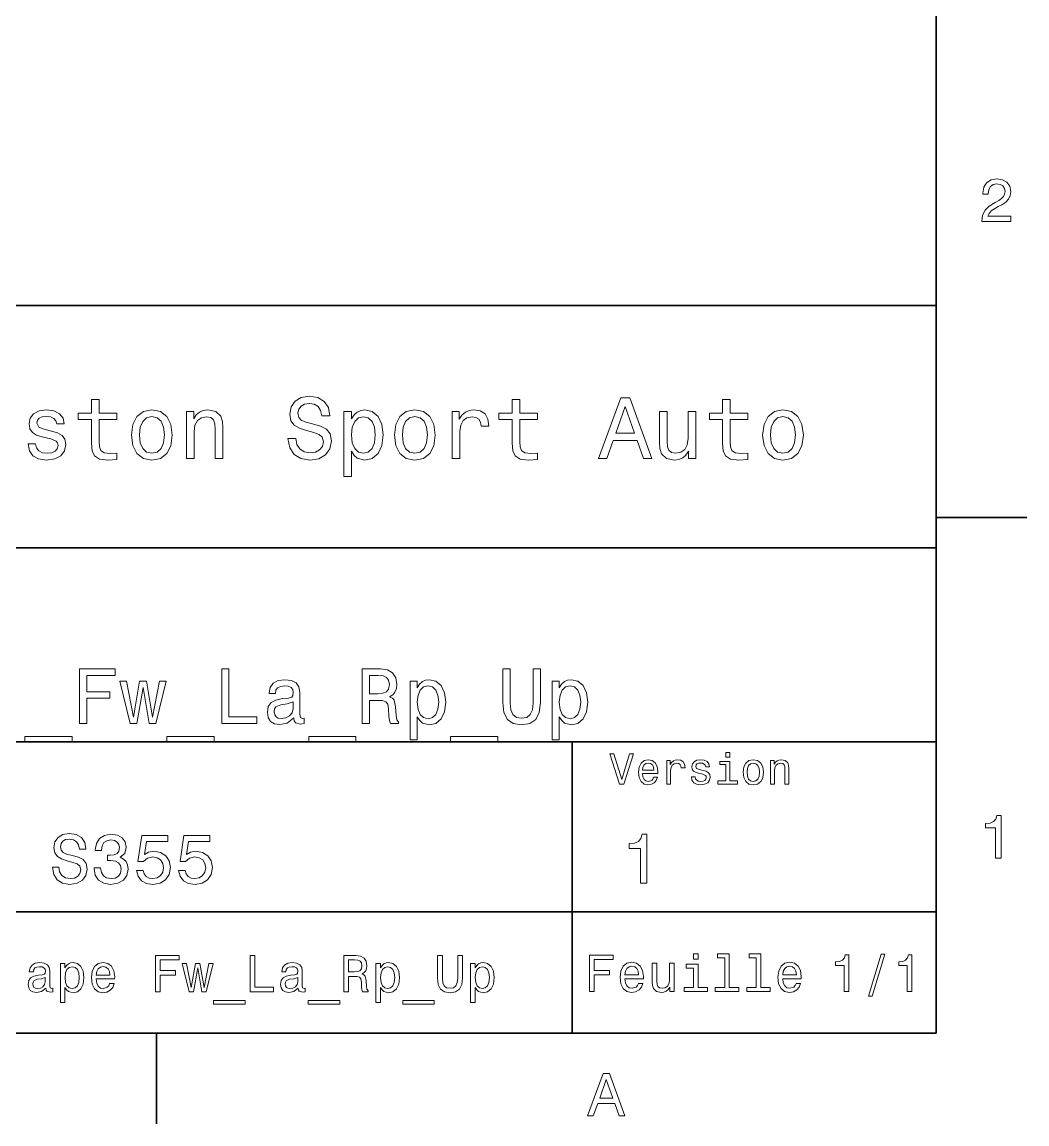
# Model space of a CAD drawing. Extents: x 0 to 297, y 0 to 210.
# Drawn here: x 211.6 to 294.5, y 2.5 to 93.4 of the extents above; entities that cross this region are included whole.
import ezdxf

# ---------------------------------------------------------------- set-up
doc = ezdxf.new("R2010")
doc.units = 0

msp = doc.modelspace()

# ---------------------------------------------------------------- linework, layer by layer
at = {"color": 7, "lineweight": 35}
for p, q in [((287, 10), (287, 200)), ((97, 70), (287, 70)), ((287, 70), (287, 10)), ((162, 50), (287, 50)), ((162, 34), (287, 34)), ((257, 10), (257, 34)), ((162, 20), (287, 20)), ((10, 10), (287, 10)), ((97, 10), (287, 10))]:
    msp.add_line(p, q, dxfattribs=at)
at = {"color": 7, "lineweight": 35, "ltscale": 0.1875}
for p, q in [((287, 52.5), (294.5, 52.5)), ((222.699997, 10), (222.699997, 2.5))]:
    msp.add_line(p, q, dxfattribs=at)
at = {"color": 7, "lineweight": 13}
for points in [[(290.76947, 76.916786), (293.175079, 76.916786), (293.175079, 77.350502), (291.273773, 77.350502), (291.3797, 77.587532), (291.561249, 77.784218), (292.121033, 78.142288), (292.418579, 78.293587), (292.751434, 78.510445), (292.988464, 78.762604), (293.124634, 79.060158), (293.175079, 79.398056), (293.089355, 79.821686), (292.852325, 80.154541), (292.489197, 80.366356), (292.020172, 80.442001), (291.536041, 80.35627), (291.167877, 80.119232), (290.930847, 79.740997), (290.850159, 79.241714), (290.850159, 79.171112), (291.309082, 79.171112), (291.309082, 79.211456), (291.354462, 79.554398), (291.490631, 79.806557), (291.707489, 79.967941), (291.994965, 80.023415), (292.287476, 79.972984), (292.504333, 79.846901), (292.645538, 79.650215), (292.695984, 79.403099), (292.660675, 79.171112), (292.56485, 78.974426), (292.403473, 78.802956), (292.181549, 78.651657), (291.884003, 78.490273), (291.389771, 78.177589), (291.041779, 77.844742), (290.835022, 77.441284), (290.76947, 76.931915)], [(217.353027, 60.579971), (217.353027, 58.64193), (217.396255, 58.015129), (217.597992, 57.582851), (218.001434, 57.330688), (218.685883, 57.244236), (219.43515, 57.280258), (219.43515, 57.827808), (218.887604, 57.78458), (218.390488, 57.842216), (218.123917, 58.022331), (218.008652, 58.324928), (217.98703, 58.75), (217.98703, 60.579971), (219.43515, 60.579971), (219.43515, 61.120316), (217.98703, 61.120316), (217.98703, 62.251438), (217.353027, 62.251438), (217.353027, 61.120316), (216.257935, 61.120316), (216.257935, 60.579971)], [(234.20462, 59.030979), (233.548996, 59.030979), (233.693085, 58.267288), (234.053314, 57.70533), (234.608078, 57.366714), (235.357361, 57.244236), (236.099426, 57.359509), (236.654175, 57.67651), (237.007202, 58.17363), (237.136902, 58.82925), (237.028824, 59.420029), (236.726227, 59.801872), (236.236313, 60.054031), (235.580704, 60.241352), (235.018738, 60.378242), (234.651306, 60.536743), (234.442368, 60.767288), (234.377533, 61.127522), (234.442368, 61.451729), (234.629684, 61.696686), (234.917877, 61.862389), (235.314133, 61.920029), (235.71759, 61.84798), (236.034592, 61.653458), (236.24353, 61.32925), (236.344391, 60.889767), (237, 60.889767), (237, 60.904179), (236.884735, 61.581409), (236.546112, 62.085732), (236.01297, 62.402737), (235.292511, 62.510807), (234.644104, 62.402737), (234.139771, 62.100143), (233.815567, 61.631844), (233.700287, 61.026657), (233.793961, 60.486309), (234.067734, 60.118874), (234.5, 59.873917), (235.09079, 59.6866), (235.674362, 59.520893), (236.113831, 59.362389), (236.380402, 59.131844), (236.47406, 58.757202), (236.387619, 58.375359), (236.164276, 58.087173), (235.825653, 57.907059), (235.386169, 57.849422), (234.896255, 57.928673), (234.521622, 58.159222), (234.283875, 58.533859)], [(252.05043, 60.579971), (252.05043, 58.64193), (252.093658, 58.015129), (252.29538, 57.582851), (252.698853, 57.330688), (253.383286, 57.244236), (254.132568, 57.280258), (254.132568, 57.827808), (253.585022, 57.78458), (253.087891, 57.842216), (252.82132, 58.022331), (252.706055, 58.324928), (252.684448, 58.75), (252.684448, 60.579971), (254.132568, 60.579971), (254.132568, 61.120316), (252.684448, 61.120316), (252.684448, 62.251438), (252.05043, 62.251438), (252.05043, 61.120316), (250.955322, 61.120316), (250.955322, 60.579971)], [(259.175781, 57.381123), (259.838623, 57.381123), (260.364563, 58.850864), (262.360229, 58.850864), (262.886169, 57.381123), (263.563416, 57.381123), (261.733429, 62.388329), (260.998566, 62.388329)], [(269.399109, 60.579971), (269.399109, 58.64193), (269.442352, 58.015129), (269.644073, 57.582851), (270.047546, 57.330688), (270.731995, 57.244236), (271.481262, 57.280258), (271.481262, 57.827808), (270.933716, 57.78458), (270.436584, 57.842216), (270.170013, 58.022331), (270.054749, 58.324928), (270.033142, 58.75), (270.033142, 60.579971), (271.481262, 60.579971), (271.481262, 61.120316), (270.033142, 61.120316), (270.033142, 62.251438), (269.399109, 62.251438), (269.399109, 61.120316), (268.304016, 61.120316), (268.304016, 60.579971)], [(214.060516, 59.636166), (213.44812, 59.780258), (212.994232, 59.945965), (212.842941, 60.28458), (212.886169, 60.522331), (213.03746, 60.695244), (213.282425, 60.803314), (213.635437, 60.846542), (213.97406, 60.803314), (214.240631, 60.67363), (214.413544, 60.479107), (214.485596, 60.219738), (215.105194, 60.219738), (215.105194, 60.23415), (214.997116, 60.70245), (214.701721, 61.069885), (214.240631, 61.30043), (213.635437, 61.386887), (213.023056, 61.30043), (212.57637, 61.062679), (212.29538, 60.709652), (212.208939, 60.262966), (212.273773, 59.830688), (212.475494, 59.528095), (212.806915, 59.311958), (213.289627, 59.16066), (213.995682, 58.987751), (214.427948, 58.807636), (214.543228, 58.663544), (214.586456, 58.447407), (214.521606, 58.180836), (214.348694, 57.979107), (214.067719, 57.849422), (213.693085, 57.806194), (213.296829, 57.849422), (213.008636, 58.000721), (212.814117, 58.245674), (212.734863, 58.584293), (212.122482, 58.584293), (212.223343, 58.007923), (212.518738, 57.590057), (212.98703, 57.337894), (213.635437, 57.244236), (214.312683, 57.337894), (214.809799, 57.590057), (215.112396, 57.993515), (215.220459, 58.519451), (215.141205, 58.973343), (214.917862, 59.283138), (214.55043, 59.484871)], [(220.65274, 59.311958), (220.768005, 58.432995), (221.099426, 57.78458), (221.625366, 57.381123), (222.331421, 57.244236), (223.030258, 57.381123), (223.556198, 57.777374), (223.887604, 58.425793), (224.010086, 59.311958), (223.887604, 60.190922), (223.556198, 60.846542), (223.030258, 61.242794), (222.331421, 61.386887), (221.625366, 61.242794), (221.099426, 60.839336), (220.768005, 60.190922)], [(225.177246, 57.381123), (225.811249, 57.381123), (225.811249, 59.614552), (225.876083, 60.12608), (226.085022, 60.500717), (226.409225, 60.731266), (226.841507, 60.817722), (227.187317, 60.745674), (227.403458, 60.551151), (227.511536, 60.226944), (227.547546, 59.794666), (227.547546, 57.381123), (228.181564, 57.381123), (228.181564, 59.924351), (228.15274, 60.435879), (228.023056, 60.86095), (227.597992, 61.25), (226.935165, 61.386887), (226.567719, 61.336452), (226.257935, 61.199566), (225.991364, 60.969017), (225.782425, 60.659222), (225.782425, 61.25), (225.177246, 61.25)], [(238.786743, 60.652016), (238.786743, 61.25), (238.15274, 61.25), (238.15274, 55.882565), (238.786743, 55.882565), (238.786743, 57.971901), (239.010101, 57.633286), (239.262253, 57.409943), (239.896271, 57.244236), (240.50145, 57.381123), (240.976959, 57.791786), (241.286743, 58.440201), (241.402023, 59.319164), (241.286743, 60.190922), (240.976959, 60.839336), (240.50145, 61.242794), (239.896271, 61.386887), (239.550446, 61.343658), (239.255051, 61.206772), (239.002899, 60.976223)], [(242.338623, 59.311958), (242.453888, 58.432995), (242.785309, 57.78458), (243.311249, 57.381123), (244.017303, 57.244236), (244.716141, 57.381123), (245.242081, 57.777374), (245.573486, 58.425793), (245.695969, 59.311958), (245.573486, 60.190922), (245.242081, 60.846542), (244.716141, 61.242794), (244.017303, 61.386887), (243.311249, 61.242794), (242.785309, 60.839336), (242.453888, 60.190922)], [(247.100861, 57.381123), (247.734863, 57.381123), (247.734863, 59.592937), (247.799713, 60.12608), (247.994232, 60.507923), (248.311249, 60.738472), (248.736313, 60.817722), (249.053314, 60.767288), (249.291077, 60.623199), (249.435165, 60.378242), (249.485596, 60.046829), (250.126801, 60.046829), (250.040344, 60.630402), (249.802597, 61.048271), (249.406342, 61.30043), (248.865997, 61.386887), (248.498566, 61.32925), (248.181549, 61.185158), (247.900574, 60.940201), (247.677246, 60.608788), (247.677246, 61.25), (247.100861, 61.25)], [(260.595093, 59.463257), (261.365997, 61.667866), (262.136902, 59.463257)], [(267.194519, 61.25), (266.560516, 61.25), (266.560516, 59.016571), (266.488464, 58.497837), (266.279541, 58.123196), (265.955322, 57.892651), (265.530243, 57.820602), (265.19165, 57.878242), (264.975494, 58.051151), (264.853027, 58.346542), (264.824219, 58.764408), (264.824219, 61.25), (264.190186, 61.25), (264.190186, 58.706772), (264.211792, 58.195244), (264.348694, 57.770172), (264.766571, 57.381123), (265.436584, 57.244236), (265.796814, 57.294666), (266.106628, 57.424351), (266.373199, 57.647694), (266.589325, 57.971901), (266.589325, 57.381123), (267.194519, 57.381123)], [(272.698853, 59.311958), (272.814117, 58.432995), (273.145508, 57.78458), (273.671448, 57.381123), (274.377502, 57.244236), (275.076355, 57.381123), (275.602295, 57.777374), (275.933716, 58.425793), (276.056183, 59.311958), (275.933716, 60.190922), (275.602295, 60.846542), (275.076355, 61.242794), (274.377502, 61.386887), (273.671448, 61.242794), (273.145508, 60.839336), (272.814117, 60.190922)], [(221.301147, 59.319164), (221.365997, 59.967579), (221.567719, 60.435879), (221.891937, 60.72406), (222.331421, 60.824928), (222.763687, 60.72406), (223.087891, 60.443081), (223.289627, 59.967579), (223.361679, 59.319164), (223.289627, 58.663544), (223.087891, 58.188038), (222.763687, 57.899853), (222.331421, 57.806194), (221.891937, 57.899853), (221.567719, 58.188038), (221.365997, 58.663544)], [(239.788193, 57.8134), (239.363129, 57.907059), (239.053314, 58.195244), (238.858795, 58.663544), (238.793945, 59.319164), (238.858795, 59.967579), (239.053314, 60.435879), (239.363129, 60.716858), (239.788193, 60.817722), (240.177246, 60.716858), (240.48703, 60.428673), (240.681564, 59.960373), (240.753601, 59.319164), (240.681564, 58.67075), (240.48703, 58.195244), (240.177246, 57.907059)], [(242.98703, 59.319164), (243.05188, 59.967579), (243.253601, 60.435879), (243.57782, 60.72406), (244.017303, 60.824928), (244.449585, 60.72406), (244.773773, 60.443081), (244.97551, 59.967579), (245.047546, 59.319164), (244.97551, 58.663544), (244.773773, 58.188038), (244.449585, 57.899853), (244.017303, 57.806194), (243.57782, 57.899853), (243.253601, 58.188038), (243.05188, 58.663544)], [(273.34726, 59.319164), (273.412109, 59.967579), (273.613831, 60.435879), (273.938019, 60.72406), (274.377502, 60.824928), (274.809784, 60.72406), (275.134003, 60.443081), (275.335724, 59.967579), (275.407776, 59.319164), (275.335724, 58.663544), (275.134003, 58.188038), (274.809784, 57.899853), (274.377502, 57.806194), (273.938019, 57.899853), (273.613831, 58.188038), (273.412109, 58.663544)], [(216.363831, 35.530258), (216.966858, 35.530258), (216.966858, 37.598701), (218.860229, 37.598701), (218.860229, 38.136887), (216.966858, 38.136887), (216.966858, 39.485588), (219.294662, 39.485588), (219.294662, 40.030258), (216.363831, 40.030258)], [(228.087173, 35.530258), (230.979095, 35.530258), (230.979095, 36.074928), (228.683716, 36.074928), (228.683716, 40.030258), (228.087173, 40.030258)], [(239.667862, 35.530258), (240.270889, 35.530258), (240.270889, 37.430115), (240.886887, 37.430115), (241.340775, 37.41066), (241.626068, 37.319885), (241.781693, 37.105907), (241.846527, 36.723343), (241.878952, 36.139767), (241.917862, 35.757202), (241.995667, 35.530258), (242.676514, 35.530258), (242.676514, 35.653458), (242.527374, 35.835014), (242.475494, 36.172188), (242.430115, 36.898415), (242.319885, 37.4366), (242.170746, 37.605186), (241.937317, 37.728386), (242.196686, 37.890488), (242.378235, 38.117435), (242.494949, 38.402737), (242.533859, 38.746395), (242.443085, 39.291065), (242.183716, 39.699566), (241.755753, 39.945965), (241.17218, 40.030258), (239.667862, 40.030258)], [(251.27449, 37.242073), (251.365265, 36.431557), (251.650574, 35.854465), (252.130402, 35.523773), (252.824203, 35.407059), (253.51152, 35.523773), (253.991348, 35.854465), (254.276642, 36.425072), (254.373917, 37.242073), (254.373917, 40.030258), (253.770889, 40.030258), (253.770889, 37.209652), (253.712524, 36.658501), (253.53746, 36.262966), (253.239182, 36.029537), (252.824203, 35.951729), (252.39624, 36.029537), (252.097977, 36.262966), (251.922913, 36.652016), (251.871033, 37.209652), (251.871033, 40.030258), (251.27449, 40.030258)], [(234.033142, 35.98415), (234.033142, 35.964695), (234.065552, 35.744236), (234.162811, 35.588615), (234.57132, 35.465416), (234.889038, 35.517288), (234.889038, 35.958214), (234.752869, 35.938759), (234.57132, 36.023052), (234.538895, 36.282421), (234.538895, 38.085014), (234.46109, 38.545387), (234.234146, 38.869595), (233.838608, 39.064121), (233.280975, 39.135445), (232.736298, 39.057636), (232.33429, 38.837173), (232.081406, 38.493515), (231.997116, 38.039623), (231.997116, 38.000721), (232.509369, 38.000721), (232.554749, 38.273052), (232.697403, 38.467579), (232.930832, 38.584293), (233.26152, 38.629681), (233.579254, 38.59726), (233.806183, 38.5), (233.942352, 38.331409), (233.987747, 38.09798), (233.961807, 37.825645), (233.858063, 37.68948), (233.598694, 37.624638), (233.112396, 37.572765), (232.554749, 37.456051), (232.15921, 37.248558), (231.925781, 36.924351), (231.854462, 36.444523), (231.919312, 36.016571), (232.120316, 35.698845), (232.444519, 35.497837), (232.891922, 35.426514), (233.494949, 35.562679)], [(241.003601, 39.479107), (241.399124, 39.440201), (241.677948, 39.317001), (241.853027, 39.090057), (241.911377, 38.733429), (241.846527, 38.357346), (241.671463, 38.130402), (241.373199, 38.013687), (240.964691, 37.981266), (240.270889, 37.981266), (240.270889, 39.479107)], [(244.213257, 38.474064), (244.213257, 39.012245), (243.642639, 39.012245), (243.642639, 34.181557), (244.213257, 34.181557), (244.213257, 36.061958), (244.414261, 35.757202), (244.641205, 35.556194), (245.211807, 35.407059), (245.75647, 35.530258), (246.184433, 35.899857), (246.463257, 36.483429), (246.567001, 37.274494), (246.463257, 38.059078), (246.184433, 38.642651), (245.75647, 39.005764), (245.211807, 39.135445), (244.900574, 39.096542), (244.63472, 38.973343), (244.407776, 38.76585)], [(255.923615, 38.474064), (255.923615, 39.012245), (255.353027, 39.012245), (255.353027, 34.181557), (255.923615, 34.181557), (255.923615, 36.061958), (256.124634, 35.757202), (256.351563, 35.556194), (256.92218, 35.407059), (257.466858, 35.530258), (257.894806, 35.899857), (258.173615, 36.483429), (258.277374, 37.274494), (258.173615, 38.059078), (257.894806, 38.642651), (257.466858, 39.005764), (256.92218, 39.135445), (256.610962, 39.096542), (256.345093, 38.973343), (256.118164, 38.76585)], [(221.077805, 35.530258), (221.596542, 38.48703), (222.115265, 35.530258), (222.659943, 35.530258), (223.515854, 39.012245), (222.964691, 39.012245), (222.387604, 36.055473), (221.875351, 39.012245), (221.311234, 39.012245), (220.798981, 36.055473), (220.221893, 39.012245), (219.677231, 39.012245), (220.533142, 35.530258)], [(245.114548, 35.919308), (244.731979, 36.003601), (244.453156, 36.262966), (244.278091, 36.684437), (244.219727, 37.274494), (244.278091, 37.858067), (244.453156, 38.279537), (244.731979, 38.532421), (245.114548, 38.623199), (245.464691, 38.532421), (245.743515, 38.273052), (245.918579, 37.851585), (245.983429, 37.274494), (245.918579, 36.690922), (245.743515, 36.262966), (245.464691, 36.003601)], [(256.824921, 35.919308), (256.442352, 36.003601), (256.163544, 36.262966), (255.988464, 36.684437), (255.930115, 37.274494), (255.988464, 37.858067), (256.163544, 38.279537), (256.442352, 38.532421), (256.824921, 38.623199), (257.175049, 38.532421), (257.453888, 38.273052), (257.628967, 37.851585), (257.693787, 37.274494), (257.628967, 36.690922), (257.453888, 36.262966), (257.175049, 36.003601)], [(233.968292, 36.749279), (233.890488, 36.412102), (233.682983, 36.152737), (233.37175, 35.98415), (232.989197, 35.925793), (232.742798, 35.958214), (232.567719, 36.061958), (232.457489, 36.243515), (232.425064, 36.496395), (232.451004, 36.723343), (232.554749, 36.885445), (232.969727, 37.067001), (233.494949, 37.14481), (233.968292, 37.30043)], [(211.837891, 34.453888), (211.837891, 34), (215.741348, 34), (215.741348, 34.453888)], [(223.548264, 34.453888), (223.548264, 34), (227.451721, 34), (227.451721, 34.453888)], [(235.258636, 34.453888), (235.258636, 34), (239.162094, 34), (239.162094, 34.453888)], [(246.969009, 34.453888), (246.969009, 34), (250.872467, 34), (250.872467, 34.453888)], [(261.71109, 33.03458), (261.08429, 30.905619), (260.439484, 33.03458), (260.09726, 33.03458), (260.904175, 30.530979), (261.264404, 30.530979), (262.053314, 33.03458)], [(269.992798, 33.117435), (269.657776, 33.117435), (269.657776, 32.757202), (269.992798, 32.757202)], [(262.784576, 31.40634), (264.052582, 31.40634), (264.056183, 31.554033), (263.998566, 31.9683), (263.840057, 32.278099), (263.587891, 32.465416), (263.252869, 32.533859), (262.925079, 32.461815), (262.672913, 32.260086), (262.510803, 31.932276), (262.453156, 31.5), (262.507202, 31.056915), (262.669312, 30.732708), (262.917877, 30.530979), (263.242065, 30.462536), (263.523041, 30.509365), (263.753601, 30.631844), (263.922913, 30.826368), (264.020172, 31.085733), (263.706787, 31.085733), (263.641937, 30.941643), (263.548279, 30.833572), (263.281708, 30.747118), (263.076355, 30.786743), (262.921478, 30.912823), (262.820618, 31.118155), (262.784576, 31.395533)], [(262.784576, 31.672911), (262.824219, 31.921469), (262.921478, 32.105186), (263.069153, 32.216858), (263.263702, 32.256485), (263.45462, 32.216858), (263.602295, 32.105186), (263.692352, 31.921469), (263.724792, 31.672911)], [(264.794678, 30.530979), (265.111664, 30.530979), (265.111664, 31.636887), (265.144104, 31.903458), (265.241364, 32.094379), (265.399841, 32.209652), (265.612396, 32.249279), (265.770905, 32.224064), (265.889771, 32.152016), (265.961823, 32.029537), (265.98703, 31.863832), (266.307648, 31.863832), (266.264404, 32.155621), (266.145538, 32.364552), (265.947418, 32.490635), (265.677246, 32.533859), (265.49353, 32.505043), (265.335022, 32.432995), (265.194519, 32.310516), (265.082855, 32.144814), (265.082855, 32.465416), (264.794678, 32.465416)], [(267.791779, 31.658501), (267.485596, 31.730547), (267.258636, 31.8134), (267.182983, 31.982708), (267.20462, 32.101585), (267.280273, 32.188038), (267.40274, 32.242073), (267.579254, 32.263687), (267.748566, 32.242073), (267.881836, 32.177231), (267.968292, 32.079971), (268.004333, 31.950287), (268.314117, 31.950287), (268.314117, 31.957493), (268.260101, 32.191643), (268.112396, 32.375359), (267.881836, 32.490635), (267.579254, 32.533859), (267.273041, 32.490635), (267.049713, 32.371758), (266.90921, 32.195244), (266.865997, 31.971901), (266.898407, 31.755764), (266.999268, 31.604465), (267.164978, 31.496397), (267.406342, 31.420748), (267.759369, 31.334293), (267.975494, 31.244236), (268.033142, 31.17219), (268.054749, 31.064121), (268.022339, 30.930836), (267.935883, 30.829971), (267.79538, 30.765129), (267.608063, 30.743515), (267.409943, 30.765129), (267.265839, 30.840778), (267.168579, 30.963255), (267.128967, 31.132565), (266.822754, 31.132565), (266.873199, 30.844379), (267.020905, 30.635447), (267.255035, 30.509365), (267.579254, 30.462536), (267.917877, 30.509365), (268.166412, 30.635447), (268.317719, 30.837175), (268.371765, 31.100143), (268.332123, 31.327089), (268.220459, 31.481987), (268.036743, 31.582851)], [(269.981995, 30.79755), (269.981995, 32.400574), (269.167877, 32.400574), (269.167877, 32.130402), (269.664978, 32.130402), (269.664978, 30.79755), (269.016571, 30.79755), (269.016571, 30.530979), (270.637604, 30.530979), (270.637604, 30.79755)], [(271.087891, 31.496397), (271.145538, 31.056915), (271.311249, 30.732708), (271.574219, 30.530979), (271.927246, 30.462536), (272.276672, 30.530979), (272.539612, 30.729107), (272.705322, 31.053314), (272.766571, 31.496397), (272.705322, 31.935879), (272.539612, 32.263687), (272.276672, 32.461815), (271.927246, 32.533859), (271.574219, 32.461815), (271.311249, 32.260086), (271.145538, 31.935879)], [(271.412109, 31.5), (271.444519, 31.824207), (271.54538, 32.058357), (271.707489, 32.20245), (271.927246, 32.25288), (272.143372, 32.20245), (272.305481, 32.061958), (272.406342, 31.824207), (272.442352, 31.5), (272.406342, 31.17219), (272.305481, 30.934437), (272.143372, 30.790344), (271.927246, 30.743515), (271.707489, 30.790344), (271.54538, 30.934437), (271.444519, 31.17219)], [(273.350159, 30.530979), (273.667145, 30.530979), (273.667145, 31.647694), (273.699554, 31.903458), (273.804047, 32.090778), (273.966125, 32.206051), (274.182281, 32.249279), (274.355194, 32.213257), (274.463257, 32.115993), (274.517303, 31.95389), (274.535309, 31.737751), (274.535309, 30.530979), (274.852295, 30.530979), (274.852295, 31.802593), (274.837891, 32.058357), (274.773041, 32.270893), (274.560516, 32.465416), (274.229095, 32.533859), (274.04538, 32.508644), (273.890503, 32.440201), (273.757202, 32.324928), (273.65274, 32.170029), (273.65274, 32.465416), (273.350159, 32.465416)], [(291.909241, 24.416786), (292.368164, 24.416786), (292.368164, 27.942001), (292.025208, 27.942001), (291.934448, 27.634365), (291.752899, 27.427593), (291.475525, 27.306557), (291.092224, 27.266211), (291.092224, 26.90814), (291.909241, 26.90814)], [(214.642654, 23.680117), (214.118149, 23.680117), (214.233429, 23.069164), (214.521606, 22.619596), (214.965424, 22.348703), (215.564835, 22.250721), (216.158508, 22.342941), (216.60231, 22.596542), (216.88472, 22.994238), (216.988464, 23.518732), (216.902023, 23.991356), (216.659943, 24.296831), (216.268005, 24.49856), (215.743515, 24.648417), (215.293945, 24.757925), (215, 24.884727), (214.832855, 25.069164), (214.780975, 25.357349), (214.832855, 25.616714), (214.982712, 25.812681), (215.213257, 25.945246), (215.530258, 25.991356), (215.853027, 25.933718), (216.106628, 25.778099), (216.273773, 25.518732), (216.354462, 25.167149), (216.878967, 25.167149), (216.878967, 25.178675), (216.786743, 25.720463), (216.515854, 26.12392), (216.08934, 26.377522), (215.51297, 26.463978), (214.994232, 26.377522), (214.590775, 26.135448), (214.331406, 25.760807), (214.239197, 25.276657), (214.314117, 24.844381), (214.533142, 24.550434), (214.878967, 24.354467), (215.351593, 24.204613), (215.818451, 24.072046), (216.170029, 23.945246), (216.383286, 23.760807), (216.458206, 23.461096), (216.389053, 23.155621), (216.210373, 22.925074), (215.939484, 22.780981), (215.587891, 22.734871), (215.195969, 22.798271), (214.896255, 22.98271), (214.706055, 23.282421)], [(217.570602, 23.616716), (217.570602, 23.57637), (217.662827, 23.023056), (217.933716, 22.60807), (218.360229, 22.342941), (218.925079, 22.244957), (219.52449, 22.342941), (219.97406, 22.596542), (220.262253, 23), (220.365997, 23.518732), (220.319885, 23.858791), (220.193085, 24.135448), (219.985596, 24.348703), (219.708939, 24.504324), (220.083572, 24.815563), (220.216141, 25.311239), (220.129684, 25.760807), (219.881836, 26.100864), (219.478378, 26.314121), (218.925079, 26.38905), (218.406342, 26.296831), (218.008636, 26.043228), (217.749283, 25.639771), (217.662827, 25.103746), (217.662827, 25.063402), (218.175797, 25.063402), (218.221893, 25.432278), (218.371765, 25.697407), (218.613831, 25.858791), (218.953888, 25.916428), (219.253601, 25.870317), (219.472626, 25.749281), (219.605194, 25.553314), (219.657059, 25.288185), (219.605194, 25.005764), (219.466858, 24.815563), (219.224777, 24.700289), (218.896255, 24.665707), (218.671463, 24.671471), (218.671463, 24.216139), (218.953888, 24.227667), (219.317001, 24.175793), (219.587891, 24.037464), (219.749283, 23.812681), (219.806915, 23.518732), (219.743515, 23.184439), (219.57637, 22.9366), (219.311234, 22.780981), (218.959656, 22.729107), (218.596542, 22.786745), (218.331406, 22.959656), (218.164261, 23.236313), (218.100861, 23.616716)], [(262.631134, 22.360231), (263.155609, 22.360231), (263.155609, 26.38905), (262.763702, 26.38905), (262.659943, 26.037464), (262.452454, 25.801153), (262.135437, 25.662825), (261.697418, 25.616714), (261.697418, 25.207493), (262.631134, 25.207493)], [(221.0634, 23.40346), (221.190201, 22.930836), (221.472626, 22.56196), (221.887604, 22.331413), (222.417862, 22.244957), (223, 22.348703), (223.455322, 22.631124), (223.743515, 23.080692), (223.853027, 23.657061), (223.755035, 24.193085), (223.478378, 24.613834), (223.046112, 24.884727), (222.48703, 24.98271), (222.054749, 24.913546), (221.720459, 24.723343), (221.881836, 25.801153), (223.634003, 25.801153), (223.634003, 26.273777), (221.495682, 26.273777), (221.17868, 24.152739), (221.639771, 24.152739), (221.97406, 24.423632), (222.400574, 24.521614), (222.769455, 24.458214), (223.051865, 24.273777), (223.230545, 23.991356), (223.293945, 23.628242), (223.230545, 23.265131), (223.046112, 22.98271), (222.763687, 22.804035), (222.400574, 22.740635), (222.095093, 22.780981), (221.858795, 22.913546), (221.685883, 23.121038), (221.599426, 23.40346)], [(224.533142, 23.40346), (224.659943, 22.930836), (224.942352, 22.56196), (225.357346, 22.331413), (225.887604, 22.244957), (226.469742, 22.348703), (226.925064, 22.631124), (227.213257, 23.080692), (227.322769, 23.657061), (227.224777, 24.193085), (226.94812, 24.613834), (226.515839, 24.884727), (225.956772, 24.98271), (225.52449, 24.913546), (225.190201, 24.723343), (225.351578, 25.801153), (227.103745, 25.801153), (227.103745, 26.273777), (224.965424, 26.273777), (224.648407, 24.152739), (225.109512, 24.152739), (225.443802, 24.423632), (225.870316, 24.521614), (226.239197, 24.458214), (226.521606, 24.273777), (226.700287, 23.991356), (226.763687, 23.628242), (226.700287, 23.265131), (226.515839, 22.98271), (226.233429, 22.804035), (225.870316, 22.740635), (225.564835, 22.780981), (225.328522, 22.913546), (225.155609, 23.121038), (225.069153, 23.40346)], [(222.616608, 13.403435), (223.018616, 13.403435), (223.018616, 14.782397), (224.280869, 14.782397), (224.280869, 15.141187), (223.018616, 15.141187), (223.018616, 16.040323), (224.570496, 16.040323), (224.570496, 16.403435), (222.616608, 16.403435)], [(230.432159, 13.403435), (232.360123, 13.403435), (232.360123, 13.766547), (230.829865, 13.766547), (230.829865, 16.403435), (230.432159, 16.403435)], [(238.152634, 13.403435), (238.554642, 13.403435), (238.554642, 14.670006), (238.965302, 14.670006), (239.267899, 14.657037), (239.458099, 14.596519), (239.561859, 14.453867), (239.605072, 14.198824), (239.626694, 13.809774), (239.652634, 13.554731), (239.704498, 13.403435), (240.158386, 13.403435), (240.158386, 13.485567), (240.058975, 13.606605), (240.024384, 13.831388), (239.994125, 14.315538), (239.920639, 14.674328), (239.821213, 14.78672), (239.665604, 14.868853), (239.838501, 14.976922), (239.959549, 15.128219), (240.037354, 15.31842), (240.063293, 15.547527), (240.002777, 15.91064), (239.829865, 16.182974), (239.544556, 16.347239), (239.155518, 16.403435), (238.152634, 16.403435)], [(245.890381, 14.544645), (245.950897, 14.004299), (246.141098, 13.619573), (246.460983, 13.399112), (246.923523, 13.321302), (247.381744, 13.399112), (247.70163, 13.619573), (247.891815, 13.999976), (247.956665, 14.544645), (247.956665, 16.403435), (247.554657, 16.403435), (247.554657, 14.523031), (247.515747, 14.155596), (247.399033, 13.891908), (247.20018, 13.736288), (246.923523, 13.684415), (246.638214, 13.736288), (246.439377, 13.891908), (246.322662, 14.151274), (246.288086, 14.523031), (246.288086, 16.403435), (245.890381, 16.403435)], [(258.414978, 13.428675), (258.817017, 13.428675), (258.817017, 14.807637), (260.079254, 14.807637), (260.079254, 15.166427), (258.817017, 15.166427), (258.817017, 16.065563), (260.368866, 16.065563), (260.368866, 16.428675), (258.414978, 16.428675)], [(267.389038, 16.532421), (266.98703, 16.532421), (266.98703, 16.100145), (267.389038, 16.100145)], [(269.572052, 16.212536), (269.572052, 13.748559), (268.789612, 13.748559), (268.789612, 13.428675), (270.73056, 13.428675), (270.73056, 13.748559), (269.952454, 13.748559), (269.952454, 16.532421), (268.975494, 16.532421), (268.975494, 16.212536)], [(272.174347, 16.212536), (272.174347, 13.748559), (271.391937, 13.748559), (271.391937, 13.428675), (273.332855, 13.428675), (273.332855, 13.748559), (272.554749, 13.748559), (272.554749, 16.532421), (271.57782, 16.532421), (271.57782, 16.212536)], [(279.416443, 13.428675), (279.809814, 13.428675), (279.809814, 16.450289), (279.515839, 16.450289), (279.438049, 16.1866), (279.28241, 16.009367), (279.044678, 15.905621), (278.716125, 15.871038), (278.716125, 15.564121), (279.416443, 15.564121)], [(281.42218, 13.026657), (281.720459, 13.026657), (282.766571, 16.510807), (282.463989, 16.510807)], [(284.621033, 13.428675), (285.014404, 13.428675), (285.014404, 16.450289), (284.720459, 16.450289), (284.642639, 16.1866), (284.48703, 16.009367), (284.249268, 15.905621), (283.920746, 15.871038), (283.920746, 15.564121), (284.621033, 15.564121)], [(213.577698, 13.706028), (213.577698, 13.69306), (213.599304, 13.546086), (213.664154, 13.44234), (213.936493, 13.360208), (214.1483, 13.39479), (214.1483, 13.688737), (214.057526, 13.675769), (213.936493, 13.731965), (213.914871, 13.904876), (213.914871, 15.106605), (213.863007, 15.413521), (213.7117, 15.62966), (213.448013, 15.759342), (213.076263, 15.806893), (212.71315, 15.75502), (212.445129, 15.608046), (212.27655, 15.378939), (212.220352, 15.076345), (212.220352, 15.050409), (212.561844, 15.050409), (212.592102, 15.231965), (212.68721, 15.361649), (212.842834, 15.439458), (213.063293, 15.469717), (213.275101, 15.448103), (213.426407, 15.383262), (213.517181, 15.27087), (213.54744, 15.115251), (213.530151, 14.933694), (213.460983, 14.842916), (213.288071, 14.799688), (212.963867, 14.765106), (212.592102, 14.687297), (212.328415, 14.548968), (212.172806, 14.332829), (212.125244, 14.012945), (212.168472, 13.727642), (212.302475, 13.515826), (212.518616, 13.381821), (212.816895, 13.33427), (213.218903, 13.425049)], [(215.159836, 15.365971), (215.159836, 15.72476), (214.779434, 15.72476), (214.779434, 12.504299), (215.159836, 12.504299), (215.159836, 13.757901), (215.293839, 13.554731), (215.445129, 13.420726), (215.825531, 13.321302), (216.188644, 13.403435), (216.473953, 13.649833), (216.659836, 14.038881), (216.728989, 14.566259), (216.659836, 15.089314), (216.473953, 15.478363), (216.188644, 15.720438), (215.825531, 15.806893), (215.618042, 15.780956), (215.440811, 15.698824), (215.28952, 15.560495)], [(215.760696, 13.662801), (215.505646, 13.718997), (215.319778, 13.891908), (215.203064, 14.172887), (215.164154, 14.566259), (215.203064, 14.955308), (215.319778, 15.236288), (215.505646, 15.404876), (215.760696, 15.465395), (215.994125, 15.404876), (216.180008, 15.231965), (216.296722, 14.950985), (216.339951, 14.566259), (216.296722, 14.17721), (216.180008, 13.891908), (215.994125, 13.718997)], [(217.736206, 14.453867), (219.257813, 14.453867), (219.262131, 14.631101), (219.192978, 15.128219), (219.002777, 15.499977), (218.70018, 15.72476), (218.298157, 15.806893), (217.904785, 15.720438), (217.602188, 15.478363), (217.407669, 15.084991), (217.338501, 14.566259), (217.403351, 14.034558), (217.59787, 13.64551), (217.896149, 13.403435), (218.285187, 13.321302), (218.62236, 13.377499), (218.899017, 13.524472), (219.102188, 13.757901), (219.218903, 14.06914), (218.842834, 14.06914), (218.765015, 13.89623), (218.652618, 13.766547), (218.332748, 13.662801), (218.086349, 13.710351), (217.900467, 13.861648), (217.779434, 14.108046), (217.736206, 14.440899)], [(217.736206, 14.773752), (217.783752, 15.072022), (217.900467, 15.292484), (218.077698, 15.42649), (218.311127, 15.47404), (218.540237, 15.42649), (218.717468, 15.292484), (218.825531, 15.072022), (218.864441, 14.773752)], [(225.759247, 13.403435), (226.105072, 15.374617), (226.450897, 13.403435), (226.814011, 13.403435), (227.384613, 15.72476), (227.017181, 15.72476), (226.632446, 13.753579), (226.290955, 15.72476), (225.914871, 15.72476), (225.57338, 13.753579), (225.188644, 15.72476), (224.825531, 15.72476), (225.396149, 13.403435)], [(234.396149, 13.706028), (234.396149, 13.69306), (234.417755, 13.546086), (234.482605, 13.44234), (234.754929, 13.360208), (234.966751, 13.39479), (234.966751, 13.688737), (234.875977, 13.675769), (234.754929, 13.731965), (234.733322, 13.904876), (234.733322, 15.106605), (234.681442, 15.413521), (234.530151, 15.62966), (234.266464, 15.759342), (233.894699, 15.806893), (233.531586, 15.75502), (233.26358, 15.608046), (233.094986, 15.378939), (233.038788, 15.076345), (233.038788, 15.050409), (233.380295, 15.050409), (233.410553, 15.231965), (233.505661, 15.361649), (233.66127, 15.439458), (233.881729, 15.469717), (234.093552, 15.448103), (234.244843, 15.383262), (234.335632, 15.27087), (234.365891, 15.115251), (234.348602, 14.933694), (234.279434, 14.842916), (234.106522, 14.799688), (233.782318, 14.765106), (233.410553, 14.687297), (233.146866, 14.548968), (232.991241, 14.332829), (232.943695, 14.012945), (232.986923, 13.727642), (233.120926, 13.515826), (233.337067, 13.381821), (233.635345, 13.33427), (234.037354, 13.425049)], [(239.043121, 16.035999), (239.306808, 16.010063), (239.492691, 15.927931), (239.609406, 15.776634), (239.648315, 15.538881), (239.605072, 15.288161), (239.488373, 15.136864), (239.28952, 15.059054), (239.017181, 15.03744), (238.554642, 15.03744), (238.554642, 16.035999)], [(241.182892, 15.365971), (241.182892, 15.72476), (240.80249, 15.72476), (240.80249, 12.504299), (241.182892, 12.504299), (241.182892, 13.757901), (241.316895, 13.554731), (241.468201, 13.420726), (241.848602, 13.321302), (242.2117, 13.403435), (242.497009, 13.649833), (242.682892, 14.038881), (242.752045, 14.566259), (242.682892, 15.089314), (242.497009, 15.478363), (242.2117, 15.720438), (241.848602, 15.806893), (241.641098, 15.780956), (241.463867, 15.698824), (241.312576, 15.560495)], [(241.783752, 13.662801), (241.528717, 13.718997), (241.342834, 13.891908), (241.22612, 14.172887), (241.18721, 14.566259), (241.22612, 14.955308), (241.342834, 15.236288), (241.528717, 15.404876), (241.783752, 15.465395), (242.017181, 15.404876), (242.203064, 15.231965), (242.319778, 14.950985), (242.363007, 14.566259), (242.319778, 14.17721), (242.203064, 13.891908), (242.017181, 13.718997)], [(248.989807, 15.365971), (248.989807, 15.72476), (248.609406, 15.72476), (248.609406, 12.504299), (248.989807, 12.504299), (248.989807, 13.757901), (249.12381, 13.554731), (249.275116, 13.420726), (249.655518, 13.321302), (250.018631, 13.403435), (250.303925, 13.649833), (250.489807, 14.038881), (250.558975, 14.566259), (250.489807, 15.089314), (250.303925, 15.478363), (250.018631, 15.720438), (249.655518, 15.806893), (249.448029, 15.780956), (249.270782, 15.698824), (249.119492, 15.560495)], [(249.590668, 13.662801), (249.335632, 13.718997), (249.14975, 13.891908), (249.033035, 14.172887), (248.994125, 14.566259), (249.033035, 14.955308), (249.14975, 15.236288), (249.335632, 15.404876), (249.590668, 15.465395), (249.824097, 15.404876), (250.009979, 15.231965), (250.126694, 14.950985), (250.169922, 14.566259), (250.126694, 14.17721), (250.009979, 13.891908), (249.824097, 13.718997)], [(261.341492, 14.479107), (262.863098, 14.479107), (262.867432, 14.656341), (262.798279, 15.153459), (262.608063, 15.525217), (262.305481, 15.75), (261.903473, 15.832133), (261.510101, 15.745678), (261.207489, 15.503603), (261.01297, 15.110231), (260.943817, 14.591499), (261.008636, 14.059798), (261.203156, 13.67075), (261.501434, 13.428675), (261.890503, 13.346542), (262.227661, 13.402739), (262.504333, 13.549712), (262.707489, 13.783141), (262.824219, 14.09438), (262.44812, 14.09438), (262.370331, 13.92147), (262.257935, 13.791787), (261.938049, 13.688041), (261.69165, 13.735591), (261.505768, 13.886888), (261.384735, 14.133286), (261.341492, 14.466139)], [(261.341492, 14.798992), (261.389038, 15.097262), (261.505768, 15.317724), (261.682983, 15.45173), (261.916412, 15.49928), (262.145538, 15.45173), (262.322754, 15.317724), (262.430847, 15.097262), (262.469727, 14.798992)], [(265.400574, 15.75), (265.020172, 15.75), (265.020172, 14.409943), (264.976959, 14.098703), (264.851593, 13.873919), (264.657074, 13.735591), (264.402008, 13.692364), (264.198853, 13.726946), (264.069153, 13.830692), (263.995667, 14.007925), (263.978394, 14.258646), (263.978394, 15.75), (263.597992, 15.75), (263.597992, 14.224064), (263.610962, 13.917148), (263.693085, 13.662104), (263.943817, 13.428675), (264.345825, 13.346542), (264.561951, 13.376801), (264.747833, 13.454611), (264.907776, 13.588617), (265.037476, 13.783141), (265.037476, 13.428675), (265.400574, 13.428675)], [(267.376068, 13.748559), (267.376068, 15.672191), (266.399139, 15.672191), (266.399139, 15.347983), (266.995667, 15.347983), (266.995667, 13.748559), (266.21759, 13.748559), (266.21759, 13.428675), (268.162811, 13.428675), (268.162811, 13.748559)], [(274.353027, 14.479107), (275.874634, 14.479107), (275.878967, 14.656341), (275.809814, 15.153459), (275.619598, 15.525217), (275.317017, 15.75), (274.914978, 15.832133), (274.521606, 15.745678), (274.219025, 15.503603), (274.024506, 15.110231), (273.955322, 14.591499), (274.020172, 14.059798), (274.214691, 13.67075), (274.51297, 13.428675), (274.902008, 13.346542), (275.239197, 13.402739), (275.515839, 13.549712), (275.719025, 13.783141), (275.835724, 14.09438), (275.459656, 14.09438), (275.381836, 13.92147), (275.26944, 13.791787), (274.949554, 13.688041), (274.703186, 13.735591), (274.517303, 13.886888), (274.39624, 14.133286), (274.353027, 14.466139)], [(274.353027, 14.798992), (274.400574, 15.097262), (274.517303, 15.317724), (274.694519, 15.45173), (274.927948, 15.49928), (275.157074, 15.45173), (275.33429, 15.317724), (275.442352, 15.097262), (275.481262, 14.798992)], [(213.53447, 14.216115), (213.48259, 13.991331), (213.344269, 13.81842), (213.13678, 13.706028), (212.881729, 13.667124), (212.717468, 13.688737), (212.600754, 13.757901), (212.527267, 13.878939), (212.505646, 14.047527), (212.522949, 14.198824), (212.592102, 14.306893), (212.868759, 14.427931), (213.218903, 14.479804), (213.53447, 14.58355)], [(234.352921, 14.216115), (234.301041, 13.991331), (234.16272, 13.81842), (233.955231, 13.706028), (233.70018, 13.667124), (233.535919, 13.688737), (233.419205, 13.757901), (233.345718, 13.878939), (233.324097, 14.047527), (233.341385, 14.198824), (233.410553, 14.306893), (233.68721, 14.427931), (234.037354, 14.479804), (234.352921, 14.58355)], [(227.406235, 12.685856), (227.406235, 12.383262), (230.00853, 12.383262), (230.00853, 12.685856)], [(235.21315, 12.685856), (235.21315, 12.383262), (237.81546, 12.383262), (237.81546, 12.685856)], [(243.020065, 12.685856), (243.020065, 12.383262), (245.622375, 12.383262), (245.622375, 12.685856)], [(258.266846, 3.166787), (258.730835, 3.166787), (259.098999, 4.195605), (260.495972, 4.195605), (260.864105, 3.166787), (261.338165, 3.166787), (260.05719, 6.67183), (259.542786, 6.67183)], [(259.260376, 4.624279), (259.799988, 6.167507), (260.33963, 4.624279)]]:
    msp.add_lwpolyline(points, close=True, dxfattribs=at)

doc.saveas('drawing.dxf')
